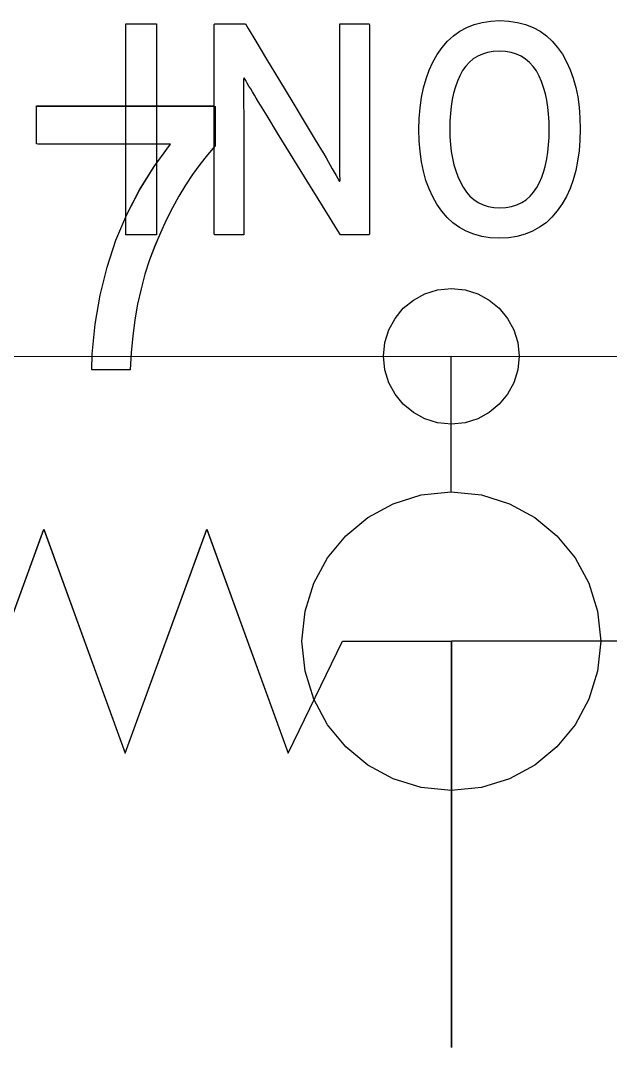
# Model space of a CAD drawing. Extents: x 1 to 47.7, y 0.2 to 35.
# Drawn here: x 35.2164 to 35.4336, y 10.189 to 10.5673 of the extents above; entities that cross this region are included whole.
import ezdxf

# ---------------------------------------------------------------- set-up
doc = ezdxf.new("R2010")
doc.units = 0
doc.header["$MEASUREMENT"] = 0
for name, color, linetype in [('7_2___8__INDEPENDENT_INPUT', 7, 'CONTINUOUS'), ('7_3___8__OPTOISO_INDEPENDE', 7, 'CONTINUOUS'), ('7_4___24__OPTOISO_INDEPEND', 7, 'CONTINUOUS'), ('7_5___8__INDEPENDENT_INPUT', 7, 'CONTINUOUS'), ('7_6____8__INDEPENDENT_INPU', 7, 'CONTINUOUS'), ('7_7____8__OPTOISO_INDEPEND', 7, 'CONTINUOUS'), ('7_8____8__OPTOISO_INDEPEND', 7, 'CONTINUOUS')]:
    doc.layers.add(name, color=color, linetype=linetype)

msp = doc.modelspace()

# ---------------------------------------------------------------- linework, layer by layer
at = {"layer": '7_2___8__INDEPENDENT_INPUT'}
msp.add_lwpolyline([(35.49753, 10.33862), (35.37503, 10.33862), (35.37503, 10.18898)], dxfattribs=at)
at = {"layer": '7_3___8__OPTOISO_INDEPENDE'}
msp.add_lwpolyline([(35.49753, 10.33862), (35.37503, 10.33862), (35.37503, 10.18898)], dxfattribs=at)
at = {"layer": '7_4___24__OPTOISO_INDEPEND'}
for points in [[(35.25515, 10.48834), (35.25515, 10.56609), (35.26644, 10.56609), (35.26644, 10.48834), (35.25515, 10.48834)], [(35.075, 10.39364), (35.075, 10.44362), (35.375, 10.44361)], [(35.375, 10.39364), (35.375, 10.44362), (35.67499, 10.44361)], [(35.375, 10.28364), (35.375, 10.18898)]]:
    msp.add_lwpolyline(points, dxfattribs=at)
for points in [[(35.33415, 10.48834), (35.33305, 10.49012), (35.33013, 10.49487), (35.32592, 10.5017), (35.32098, 10.50973), (35.31584, 10.51808), (35.31105, 10.52586), (35.30716, 10.53219), (35.3047, 10.53618), (35.30392, 10.53746), (35.30319, 10.53868), (35.30248, 10.53986), (35.30179, 10.54101), (35.30113, 10.54213), (35.3005, 10.54321), (35.29989, 10.54426), (35.2993, 10.54527), (35.29874, 10.54625), (35.2985, 10.54562), (35.29851, 10.54374), (35.29851, 10.54181), (35.29852, 10.53982), (35.29853, 10.53777), (35.29854, 10.53567), (35.29856, 10.5335), (35.29858, 10.53127), (35.29861, 10.52898), (35.29861, 10.52755), (35.29861, 10.52393), (35.29861, 10.51849), (35.29861, 10.51195), (35.29861, 10.50504), (35.29861, 10.4985), (35.29861, 10.49305), (35.29861, 10.48944), (35.2986, 10.48834), (35.2981, 10.48834), (35.29695, 10.48834), (35.29536, 10.48834), (35.29354, 10.48834), (35.29167, 10.48834), (35.28995, 10.48834), (35.28859, 10.48834), (35.28779, 10.48834), (35.28765, 10.48889), (35.28765, 10.49393), (35.28765, 10.50309), (35.28765, 10.51498), (35.28765, 10.52817), (35.28765, 10.54126), (35.28765, 10.55285), (35.28765, 10.56151), (35.28765, 10.56584), (35.28787, 10.56609), (35.28881, 10.56609), (35.29031, 10.56609), (35.29214, 10.56609), (35.29412, 10.56609), (35.29601, 10.56609), (35.29763, 10.56609), (35.29875, 10.56609), (35.29917, 10.56609), (35.30021, 10.56436), (35.303, 10.55974), (35.30701, 10.55309), (35.31172, 10.54527), (35.31662, 10.53715), (35.32119, 10.52958), (35.3249, 10.52342), (35.32724, 10.51954), (35.32803, 10.51821), (35.32887, 10.51677), (35.32968, 10.51537), (35.33045, 10.51403), (35.33119, 10.51274), (35.33189, 10.51149), (35.33256, 10.5103), (35.3332, 10.50916), (35.33379, 10.50806), (35.33403, 10.50869), (35.334, 10.51061), (35.33399, 10.5126), (35.33397, 10.51463), (35.33396, 10.51672), (35.33395, 10.51887), (35.33394, 10.52107), (35.33393, 10.52332), (35.33393, 10.52563), (35.33393, 10.52705), (35.33393, 10.53065), (35.33393, 10.53607), (35.33393, 10.54259), (35.33393, 10.54946), (35.33393, 10.55598), (35.33393, 10.5614), (35.33393, 10.565), (35.33394, 10.56609), (35.33445, 10.56609), (35.33559, 10.56609), (35.33718, 10.56609), (35.33901, 10.56609), (35.34088, 10.56609), (35.34259, 10.56609), (35.34395, 10.56609), (35.34475, 10.56609), (35.34489, 10.56554), (35.34489, 10.5605), (35.34489, 10.55134), (35.34489, 10.53945), (35.34489, 10.52626), (35.34489, 10.51317), (35.34489, 10.50158), (35.34489, 10.49292), (35.34489, 10.48859), (35.34468, 10.48834), (35.34381, 10.48834), (35.34241, 10.48834), (35.3407, 10.48834), (35.33886, 10.48834), (35.33709, 10.48834), (35.33558, 10.48834), (35.33454, 10.48834)], [(35.42247, 10.52735), (35.42237, 10.52323), (35.42206, 10.51931), (35.42153, 10.51557), (35.4208, 10.51203), (35.41987, 10.50867), (35.41872, 10.50551), (35.41737, 10.50254), (35.4158, 10.49975), (35.41403, 10.49717), (35.41205, 10.49486), (35.40988, 10.49286), (35.4075, 10.49115), (35.40493, 10.48974), (35.40216, 10.48863), (35.39919, 10.48782), (35.39603, 10.48731), (35.39266, 10.48709), (35.38933, 10.48731), (35.3862, 10.48782), (35.38326, 10.48862), (35.38052, 10.48972), (35.37797, 10.49111), (35.37562, 10.4928), (35.37346, 10.49479), (35.3715, 10.49707), (35.36973, 10.49962), (35.36817, 10.50236), (35.36682, 10.5053), (35.36567, 10.50844), (35.36473, 10.51178), (35.364, 10.51532), (35.36348, 10.51906), (35.36317, 10.52299), (35.36306, 10.52713), (35.36317, 10.53126), (35.36349, 10.5352), (35.36402, 10.53894), (35.36476, 10.5425), (35.36571, 10.54586), (35.36687, 10.54902), (35.36824, 10.552), (35.36982, 10.55478), (35.37161, 10.55737), (35.3736, 10.55969), (35.37577, 10.56169), (35.37814, 10.5634), (35.38071, 10.56479), (35.38346, 10.56589), (35.38641, 10.56667), (35.38955, 10.56716), (35.39288, 10.56734), (35.39624, 10.56714), (35.3994, 10.56664), (35.40236, 10.56585), (35.40512, 10.56477), (35.40768, 10.56338), (35.41003, 10.5617), (35.41219, 10.55973), (35.41415, 10.55746), (35.4159, 10.55491), (35.41744, 10.55216), (35.41877, 10.54921), (35.4199, 10.54606), (35.42083, 10.54272), (35.42155, 10.53917), (35.42206, 10.53543), (35.42237, 10.53149)], [(35.41108, 10.52713), (35.41102, 10.53003), (35.41085, 10.5328), (35.41056, 10.53545), (35.41015, 10.53798), (35.40963, 10.54039), (35.40899, 10.54267), (35.40823, 10.54483), (35.40735, 10.54687), (35.40635, 10.54877), (35.40518, 10.55046), (35.40385, 10.55192), (35.40238, 10.55316), (35.40074, 10.55418), (35.39895, 10.55498), (35.39701, 10.55556), (35.39491, 10.55592), (35.39266, 10.55606), (35.39045, 10.55592), (35.38838, 10.55557), (35.38647, 10.555), (35.38471, 10.55421), (35.38311, 10.5532), (35.38165, 10.55197), (35.38034, 10.55053), (35.37918, 10.54887), (35.37817, 10.547), (35.37728, 10.54501), (35.37651, 10.54288), (35.37586, 10.54062), (35.37533, 10.53822), (35.37493, 10.5357), (35.37465, 10.53305), (35.37449, 10.53027), (35.37446, 10.52735), (35.37452, 10.52447), (35.3747, 10.52172), (35.37501, 10.51909), (35.37543, 10.51658), (35.37598, 10.5142), (35.37666, 10.51195), (35.37745, 10.50982), (35.37837, 10.50781), (35.37941, 10.5059), (35.38057, 10.50416), (35.38188, 10.50265), (35.38334, 10.50136), (35.38495, 10.50031), (35.38671, 10.49948), (35.38862, 10.49888), (35.39067, 10.49851), (35.39288, 10.49837), (35.39512, 10.49851), (35.39722, 10.49888), (35.39915, 10.49947), (35.40093, 10.50028), (35.40255, 10.50132), (35.40401, 10.50259), (35.40532, 10.50408), (35.40647, 10.5058), (35.40745, 10.50769), (35.4083, 10.50967), (35.40904, 10.51178), (35.40966, 10.51402), (35.41017, 10.51639), (35.41057, 10.51888), (35.41085, 10.52151), (35.41102, 10.52426)], [(35.40001, 10.44362), (35.3995, 10.43859), (35.39804, 10.43389), (35.39574, 10.42965), (35.39268, 10.42595), (35.38899, 10.4229), (35.38474, 10.42059), (35.38006, 10.41913), (35.37503, 10.41863), (35.36998, 10.41913), (35.36528, 10.42059), (35.36103, 10.4229), (35.35733, 10.42595), (35.35428, 10.42965), (35.35198, 10.43389), (35.35052, 10.43859), (35.35001, 10.44362), (35.35052, 10.44866), (35.35198, 10.45335), (35.35428, 10.4576), (35.35733, 10.4613), (35.36103, 10.46435), (35.36528, 10.46666), (35.36998, 10.46811), (35.37503, 10.46862), (35.38006, 10.46811), (35.38474, 10.46666), (35.38899, 10.46435), (35.39268, 10.4613), (35.39574, 10.4576), (35.39804, 10.45335), (35.3995, 10.44866)], [(35.43001, 10.33866), (35.42889, 10.32757), (35.42569, 10.31724), (35.42062, 10.3079), (35.41391, 10.29976), (35.40577, 10.29304), (35.39642, 10.28797), (35.38609, 10.28476), (35.375, 10.28364), (35.36391, 10.28476), (35.35359, 10.28797), (35.34425, 10.29304), (35.33611, 10.29976), (35.3294, 10.3079), (35.32433, 10.31724), (35.32113, 10.32757), (35.32001, 10.33866), (35.32113, 10.34973), (35.32433, 10.36005), (35.3294, 10.36939), (35.33611, 10.37753), (35.34425, 10.38425), (35.35359, 10.38932), (35.36391, 10.39253), (35.375, 10.39364), (35.38609, 10.39253), (35.39642, 10.38932), (35.40577, 10.38425), (35.41391, 10.37753), (35.42062, 10.36939), (35.42569, 10.36005), (35.42889, 10.34973)]]:
    msp.add_lwpolyline(points, close=True, dxfattribs=at)
at = {"layer": '7_5___8__INDEPENDENT_INPUT'}
msp.add_lwpolyline([(35.28807, 10.52114), (35.2852, 10.51782), (35.28243, 10.5143), (35.27976, 10.5106), (35.27718, 10.5067), (35.27471, 10.5026), (35.27233, 10.49831), (35.27004, 10.49383), (35.26786, 10.48916), (35.26578, 10.48427), (35.26388, 10.47918), (35.2622, 10.47392), (35.26074, 10.46848), (35.2595, 10.46286), (35.25848, 10.45708), (35.25767, 10.45111), (35.25708, 10.44498), (35.25671, 10.43867), (35.25617, 10.43867), (35.25472, 10.43867), (35.25264, 10.43867), (35.25022, 10.43867), (35.24773, 10.43867), (35.24544, 10.43867), (35.24365, 10.43867), (35.24261, 10.43867), (35.24277, 10.44438), (35.2439, 10.45551), (35.24573, 10.46621), (35.24828, 10.47651), (35.25153, 10.48638), (35.25549, 10.49585), (35.26016, 10.5049), (35.26554, 10.51353), (35.27163, 10.52175), (35.26975, 10.52175), (35.26473, 10.52175), (35.25754, 10.52175), (35.24914, 10.52175), (35.24051, 10.52175), (35.2326, 10.52175), (35.22637, 10.52175), (35.2228, 10.52175), (35.2223, 10.52189), (35.2223, 10.52291), (35.2223, 10.52469), (35.2223, 10.52695), (35.2223, 10.52942), (35.2223, 10.53182), (35.2223, 10.53387), (35.2223, 10.53531), (35.2223, 10.53585), (35.22482, 10.53585), (35.23151, 10.53585), (35.2411, 10.53585), (35.25229, 10.53585), (35.2638, 10.53585), (35.27435, 10.53585), (35.28265, 10.53585), (35.28742, 10.53585), (35.28807, 10.5357), (35.28807, 10.53464), (35.28807, 10.53278), (35.28807, 10.53042), (35.28807, 10.52785), (35.28807, 10.52534), (35.28807, 10.5232), (35.28807, 10.5217)], close=True, dxfattribs=at)
msp.add_lwpolyline([(35.07506, 10.18897), (35.07506, 10.33864), (35.14491, 10.33864), (35.1649, 10.37988), (35.19493, 10.29738), (35.22493, 10.37988), (35.25496, 10.29738), (35.28496, 10.37988), (35.31499, 10.29738), (35.33499, 10.33864), (35.37492, 10.33864), (35.37492, 10.18897)], dxfattribs=at)
at = {"layer": '7_6____8__INDEPENDENT_INPU'}
msp.add_lwpolyline([(35.49753, 10.33862), (35.37503, 10.33862), (35.37503, 10.18898)], dxfattribs=at)
at = {"layer": '7_7____8__OPTOISO_INDEPEND'}
msp.add_lwpolyline([(35.49753, 10.33862), (35.37503, 10.33862), (35.37503, 10.18898)], dxfattribs=at)
at = {"layer": '7_8____8__OPTOISO_INDEPEND'}
msp.add_lwpolyline([(35.28807, 10.52112), (35.2852, 10.5178), (35.28243, 10.51428), (35.27976, 10.51058), (35.27718, 10.50668), (35.27471, 10.50258), (35.27233, 10.49829), (35.27004, 10.49381), (35.26786, 10.48914), (35.26578, 10.48425), (35.26388, 10.47916), (35.2622, 10.4739), (35.26074, 10.46846), (35.2595, 10.46284), (35.25848, 10.45706), (35.25767, 10.45109), (35.25708, 10.44496), (35.25671, 10.43865), (35.25617, 10.43865), (35.25472, 10.43865), (35.25264, 10.43865), (35.25022, 10.43865), (35.24773, 10.43865), (35.24544, 10.43865), (35.24365, 10.43865), (35.24261, 10.43865), (35.24277, 10.44436), (35.2439, 10.45549), (35.24573, 10.46619), (35.24828, 10.47649), (35.25153, 10.48636), (35.25549, 10.49583), (35.26016, 10.50488), (35.26554, 10.51351), (35.27163, 10.52173), (35.26975, 10.52173), (35.26473, 10.52173), (35.25754, 10.52173), (35.24914, 10.52173), (35.24051, 10.52173), (35.2326, 10.52173), (35.22637, 10.52173), (35.2228, 10.52173), (35.2223, 10.52187), (35.2223, 10.52289), (35.2223, 10.52467), (35.2223, 10.52693), (35.2223, 10.5294), (35.2223, 10.5318), (35.2223, 10.53385), (35.2223, 10.53529), (35.2223, 10.53583), (35.22482, 10.53583), (35.23151, 10.53583), (35.2411, 10.53583), (35.25229, 10.53583), (35.2638, 10.53583), (35.27435, 10.53583), (35.28265, 10.53583), (35.28742, 10.53583), (35.28807, 10.53568), (35.28807, 10.53462), (35.28807, 10.53276), (35.28807, 10.5304), (35.28807, 10.52782), (35.28807, 10.52532), (35.28807, 10.52318), (35.28807, 10.52168)], close=True, dxfattribs=at)
msp.add_lwpolyline([(35.07492, 10.18898), (35.07492, 10.33862), (35.14491, 10.33862), (35.1649, 10.37986), (35.19493, 10.29736), (35.22493, 10.37986), (35.25496, 10.29736), (35.28496, 10.37986), (35.31499, 10.29736), (35.33499, 10.33862), (35.37503, 10.33862), (35.37503, 10.18898)], dxfattribs=at)

doc.saveas('drawing.dxf')
